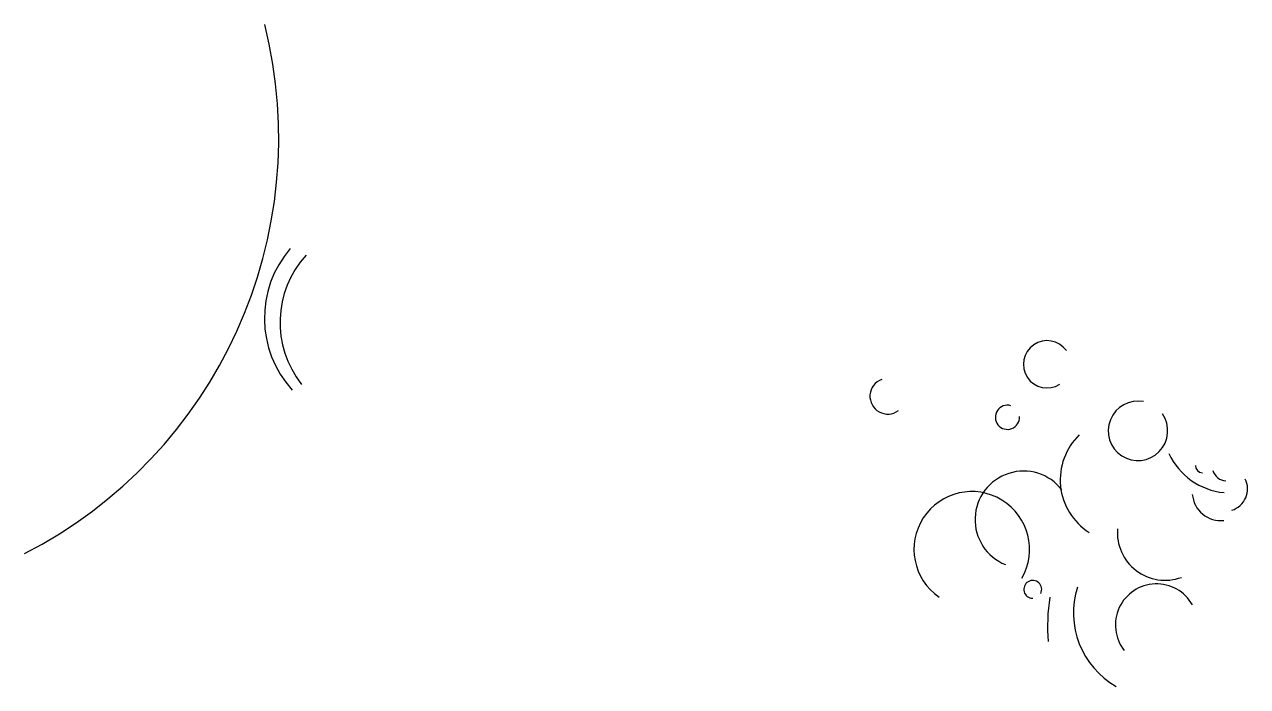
# Model space of a CAD drawing. Header units: inches. Extents: x -1286 to 1522, y 1102 to 2621.
import ezdxf

# ---------------------------------------------------------------- set-up
doc = ezdxf.new("R2010")
doc.units = ezdxf.units.IN
doc.header["$MEASUREMENT"] = 0

msp = doc.modelspace()

# ---------------------------------------------------------------- linework, layer by layer
for centre, radius, start, end in [((-1774.3, 2361.6), 1072.2, 297.096, 14.0165), ((-489.4, 1947.4), 245.5, 139.3615, 222.2015), ((-470.2, 1937.9), 228.9, 137.6803, 218.458), ((1062.1, 1841.5), 54.3, 35.2461, 302.5302), ((696.5, 1768.4), 41.1, 110.006, 306.4894), ((971, 1719.9), 27.7, 73.723, 3.8141), ((1270.8, 1688.9), 68.3, 79.2486, 34.6021), ((1235.4, 1576.5), 143.1, 133.9244, 237.5598), ((1419.5, 1608.8), 16.5, 177.6223, 267.6223), ((1008, 1485.3), 111.3, 37.579, 248.1486), ((1473.9, 1606.3), 32.2, 195.0728, 267.8858), ((1471.4, 1555.5), 51, 286.9825, 26.49), ((889.2, 1416.9), 132.7, 329.9768, 235.5103), ((1333, 1455.5), 109.5, 175.3576, 290.0863), ((1029.2, 1325.1), 20.5, 333.0778, 269.6208), ((1317.6, 1271.5), 195, 162.4492, 240.2354), ((1313.5, 1243.4), 94.4, 29.1956, 218.0462), ((1515, 1237.5), 451.9, 171.1685, 184.0761)]:
    msp.add_arc(centre, radius, start, end)
at = {"color": 2}
msp.add_arc((1483.6, 1702.4), 156.1, 204.8537, 264.4534, dxfattribs=at)
at = {"color": 1}
msp.add_arc((1461.3, 1549), 66, 185.1464, 276.0094, dxfattribs=at)

doc.saveas('drawing.dxf')
